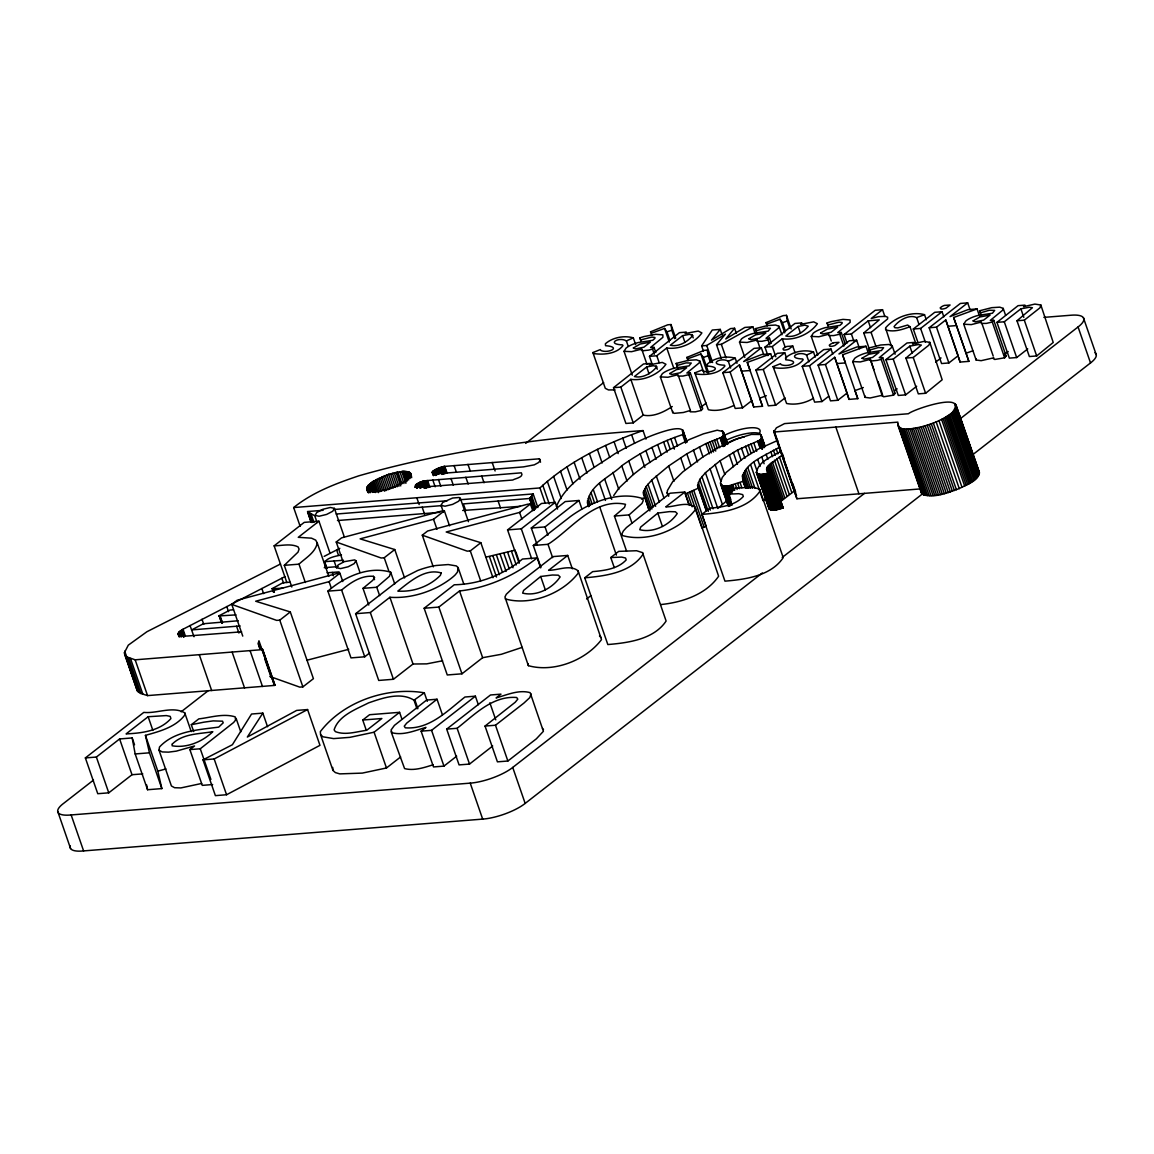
<?xml version="1.0" encoding="UTF-8"?>
<svg xmlns="http://www.w3.org/2000/svg" width="1154" height="1154" viewBox="0 0 1154 1154"><rect width="100%" height="100%" fill="white"/><g stroke="black" fill="none" stroke-linecap="round" stroke-linejoin="round"><path stroke-width="1.5" d="M929.778 342.334L928.927 345.133L913.232 357.495L905.919 358.086L918.31 393.86L925.623 393.283L942.169 379.781L929.778 342.334L923.835 341.411L912.453 344.007L913.896 342.435L907.001 342.983L885.897 359.673L898.288 395.461L905.616 394.87L916.68 386.258M1040.85 305.017L1039.985 307.801L1024.305 320.177L1016.977 320.769L1029.368 356.543L1036.681 355.951L1053.227 342.464L1040.85 305.017L1034.893 304.079L1023.526 306.69L1024.954 305.118L1018.059 305.666L996.955 322.355L1009.346 358.129L1016.674 357.552L1027.738 348.926M706.839 509.938L699.18 487.796L697.636 485.906L699.742 479.444L705.426 472.722L720.082 460.763L737.565 450.046L760.082 440.049L761.654 437.597L760.472 434.467L751.398 434.423L737.117 438.866L718.134 447.709L703.017 456.84L682.764 471.943L672.695 481.708L667.401 490.551L667.228 493.479L668.916 495.917M897.798 423.965L897.87 422.133L773.829 432.029L776.397 427.831L784.561 423.605L908.443 413.738C913.189 409.281 969.36 390.542 952.137 412.642C942.659 420.215 930.903 424.47 919.248 427.413C912.886 427.903 899.904 432.909 897.798 423.965L921.902 493.797C933.745 499.105 947.795 492.556 959.262 488.575C965.451 485.084 983.02 479.458 977.799 470.255M632.291 375.18L624.025 351.321L626.059 348.075A12.377 3.678 -19.1 0 1 638.277 342.536L652.717 340.315L654.881 338.338L654.938 337.473L651.779 337.069L640.643 339.954L639.879 337.848L643.86 336.579L655.76 334.299L662.843 334.862L662.915 337.3L650.553 347.455L654.029 347.383L655.804 352.489M678.61 376.392L690.409 410.463L683.298 412.512L674.398 413.334L672.739 412.67L660.348 376.896L662.382 373.651A12.377 3.678 -19.1 0 1 674.6 368.112L689.039 365.89L691.26 363.048L685.938 362.904L676.965 365.529L676.201 363.423L688.318 360.337L696.381 359.817L699.8 361.043L703.94 372.973M672.739 412.67L672.811 411.372M744.82 357.452L739.512 342.118L741.546 338.872A12.377 3.678 -19.1 0 1 753.764 333.333L768.203 331.111L770.425 328.27L765.102 328.125L756.13 330.751L755.365 328.645L767.482 325.543L775.546 325.039L778.964 326.265L781.922 334.775M817.739 355.143L811.248 336.405L813.281 333.145A12.377 3.678 -19.1 0 1 825.499 327.621L839.939 325.399L842.103 323.408L842.16 322.543L839.001 322.139L827.865 325.039L827.101 322.932L831.082 321.649L842.968 319.384L850.065 319.947L850.137 322.384L837.775 332.54L841.252 332.467L845.377 344.382M892.143 345.71L891.58 347.542L879.233 357.697L882.695 357.625L895.086 393.399L893.585 395.13L883.69 396.788L882.276 395.966L882.752 395.144L870.058 398L865.082 397.351L852.691 361.563L854.725 358.317A12.377 3.678 -19.1 0 1 866.942 352.792L881.382 350.556L883.603 347.715L878.295 347.57L869.308 350.196L868.544 348.09L880.661 345.003L888.724 344.483L892.143 345.71L895.1 354.235M865.082 397.351L865.154 396.053M1003.215 308.392L1002.638 310.224L990.291 320.379L993.753 320.307L1006.144 356.081L1004.644 357.798L994.748 359.471L993.334 358.634L993.81 357.812L981.116 360.683L976.14 360.019L963.749 324.245L965.783 320.985A12.377 3.678 -19.1 0 1 978.015 315.46L992.44 313.239L994.661 310.397L989.353 310.253L980.366 312.878L979.616 310.772L991.719 307.671L999.782 307.166L1003.215 308.392L1005.567 315.201M976.14 360.019L976.212 358.721M891.378 346.099L885.551 327.909C894.465 317.465 911.256 311.046 924.527 314.667L926.301 319.788M780.998 501.211L794.529 490.897L782.138 455.109L768.607 465.437L783.119 507.89L774.348 510.155L769.184 508.986L756.418 472.491C758.221 461.6 771.593 456.869 780.176 451.719M531.1 693.871L529.773 697.622L523.93 703.074L495.484 725.231L485.041 726.068L497.417 761.842L507.875 761.02L536.322 738.849L543.39 731.304L530.133 692.645C518.723 689.457 506.952 694.91 496.09 697.939L500.966 694.145L490.508 694.982L446.685 729.126L459.076 764.9L469.519 764.078L492.7 746.003M588.67 506.736C583.996 487.493 610.726 476.876 621.746 465.769C640.383 452.527 660.867 441.751 682.649 434.64C685.938 425.812 672.493 429.129 667.978 430.226C649.168 435.318 631.627 444.276 614.736 453.839C593.603 468.423 566.917 481.636 556.401 506.418M443.352 512.03L441.044 505.365L442.674 502.495L452.656 498.023L459.104 497.504L460.359 498.326L468.452 521.68M648.793 509.65L643.413 491.993L646.211 486.44L651.736 480.093L668.642 465.985L686.803 453.839L705.815 443.641L722.043 437.092L723.89 434.452L723.096 431.553L717.197 430.211L703.45 433.832L689.472 439.472L667.69 450.651L644.206 466.028L633.2 474.597L618.962 488.055L613.712 495.542M259.708 648.433L258.337 643.687L258.943 640.773L261.309 647.582M920.979 488.863L796.938 498.759L773.93 431.005M334.415 508.366L332.713 511.265L326.64 514.424L319.052 516.256L315.1 515.405L316.73 512.535L322.846 509.303L330.332 507.471L334.415 508.366L344.238 536.725M355.908 560.714L354.206 563.614L348.133 566.773L340.56 568.605L336.593 567.739L338.223 564.883L344.339 561.652L354.653 559.892L355.908 560.714L359.961 572.398M460.359 498.326L458.657 501.225L452.584 504.385L445.011 506.217L441.044 505.365M201.647 783.465L180.875 787.922L174.6 787.72L171.412 785.961L159.021 750.187L159.483 747.042C174.369 730.886 198.373 729.818 218.712 727.121L223.198 722.851L222.534 721.192L213.187 720.889L203.912 722.173L191.304 724.726L193.67 731.535M792.726 346.012L788.701 349.143A5.063 1.5 -19.1 0 1 783.58 349.994L783.003 348.926A5.106 1.515 -19.1 0 1 786.985 346.431L792.726 346.012L795.077 352.821M745.917 488.2C732.79 466.548 765.246 456.061 779.037 447.406L780.811 452.527M366.655 488.387L368.285 485.3L372.901 481.521L388.682 474.265L403.381 471.308L408.603 471.914L410.911 473.688L410.608 476.256L407.319 479.891L395.216 486.772L384.859 490.205L375.007 491.835L368.573 491.229L366.655 488.387L367.837 491.792M274.421 685.433L147.553 695.602L140.918 693.525L137.297 690.871L124.416 652.702L128.296 645.158L146.919 631.728L280.509 564.003M770.872 471.741C766.617 473.154 765.015 467.846 768.607 465.437M329.929 552.896L318.951 521.204L298.266 537.317L311.508 538.168L315.662 540.101L317.263 542.986C315.388 552.593 305.651 557.93 298.987 564.162L284.288 565.33L291.803 587.011M769.098 505.654L768.953 508.64M191.304 724.726L198.805 718.884C210.648 717.528 223.472 713.158 235.171 716.865L235.56 720.096L233.642 722.476L200.262 748.773L189.876 749.595L202.267 785.369L212.653 784.547M284.995 576.596L183.01 629.247L179.259 631.873L177.889 634.469L180.226 636.142L187.424 636.013L241.604 631.815M272.171 588.627L282.918 582.741L289.885 582.193M432.202 472.26L432.808 473.789L439.111 473.602L523.498 466.88L534.288 464.846L538.658 462.48L540.26 460.1L539.351 458.802L443.915 466.476L433.356 470.947L432.202 472.26L433.385 475.664M647.005 364.448L641.696 349.114L641.22 349.936L642.634 350.773L648.649 350.109L652.529 349.099L654.029 347.383M690.409 410.463L690.265 411.848L695.299 411.848L701.243 410.449L702.743 408.732L690.352 372.958L686.875 373.031L699.237 362.875L699.8 361.043M760.125 348.436L757.183 339.911L757.038 341.295L762.073 341.281L768.016 339.896L769.516 338.18L771.29 343.286M882.276 395.966L870.361 359.356L873.895 369.583M262.838 713.129L247.331 737.06L296.679 710.417L307.584 709.551L319.975 745.34L226.559 794.745L215.394 795.64L203.003 759.851L232.401 744.719L251.543 714.023L262.838 713.129L267.555 726.746M703.406 351.004L701.632 345.897L712.263 330.03L720.255 329.395L722.029 334.516M529.974 498.312L533.162 493.926L537.894 507.558M770.944 471.928L783.003 507.962M720.255 329.395L711.484 340.142L730.612 328.573L734.579 328.255L736.353 333.362M734.579 328.255L725.765 338.987L744.835 327.433L752.826 326.798L755.192 333.621M721.25 358.346L716.519 344.714L725.433 334.097L706.724 345.493L701.632 345.897M530.075 498.225L534.201 510.155M660.348 376.896L667.935 377.257L678.018 374.689L677.874 376.074L682.908 376.074L688.851 374.675L690.352 372.958M811.248 336.405L818.835 336.766L828.918 334.198L828.774 335.569L833.808 335.569L839.751 334.184L841.252 332.467M869.885 360.192L871.299 361.014L877.314 360.351L881.194 359.341L882.695 357.625M963.749 324.245L971.336 324.606L981.419 322.038L981.275 323.423L986.324 323.408L992.267 322.024L993.753 320.307M300.155 526.311L293.664 507.558L539.942 487.94C569.239 461.037 605.735 443.439 643.038 430.586L645.995 439.111M744.619 480.829L727.51 486.238L722.822 485.848L720.399 483.064L722.245 477.482L726.255 472.361L743.464 458.268L758.25 449.122L777.695 440.424M727.438 500.187L717.817 508.496L705.426 472.722M415.584 484.954L414.675 487.32L420.979 487.219L512.722 480.021C514.929 478.578 524.392 477.165 521.348 472.823L426.172 480.67L420.792 481.925L416.031 484.593L416.767 488.358M284.288 565.33L298.035 552.131L299.074 549.102L298.078 546.866C290.664 543.332 282.038 545.698 274.133 545.842L286.841 582.539M765.318 498.99L763.111 500.778L750.72 465.004M770.785 472.073L770.122 472.419L782.354 508.265M293.664 507.558C312.676 492.224 335.973 483.512 358.865 475.809C451.228 449.295 547.371 437.496 643.038 430.586M274.133 545.842L304.238 522.373L318.951 521.204M242.758 636.114L231.781 604.407L237.104 600.268L337.184 573.437L339.911 573.221L342.796 581.558M343.156 562.041L336.232 542.019L341.555 537.879L441.636 511.049L444.362 510.833L449.555 525.849M142.764 773.872L132.003 774.723L108.764 792.827L97.758 793.707L85.367 757.918L143.803 712.393C156.829 713.807 172.826 705.729 184.755 712.869L191.247 731.622M85.367 757.918L96.373 757.053L119.612 738.949L132.176 737.94L134.528 744.763M148.145 716.721L126.089 733.901C141.87 733.151 159.714 731.045 170.922 718.567L170.201 716.36L166.306 715.581L148.145 716.721L152.862 730.352M231.781 604.407L276.671 620.39L279.773 620.145L290.303 611.937L313.412 678.682L302.882 686.875L299.78 687.135L269.848 676.475M290.303 611.937L255.669 601.234L329.078 581.659L339.911 573.221M369.583 653.005L364.736 656.799L350.989 657.895L327.88 591.151C344.411 576.769 369.02 565.619 390.687 572.211L394.726 583.895M93.503 780.09L63.816 803.213A30.74 9.145 -19.1 0 0 71.144 814.94L83.607 850.916L482.675 819.109A31.634 9.405 -19.1 0 0 525.171 803.415L922.911 493.537M181.164 711.787L208.023 690.857M525.661 443.381L603.643 382.623M327.88 591.151L341.613 590.055C350.513 582.655 361.188 575.197 373.362 576.322L374.617 577.606L372.742 580.347L363.005 588.352L368.775 605.042M336.232 542.019L381.123 558.002L384.224 557.757L394.755 549.549L404.578 577.923M394.755 549.549L360.12 538.86L433.529 519.271L444.362 510.833M649.471 356.355L679.432 332.655L686.327 332.107L685.072 333.535L698.228 331.068L701.892 332.915C694.549 343.228 679.417 349.864 666.767 347.989L656.785 355.764L649.471 356.355L652.414 364.866M433.269 566.859L422.292 535.167L427.615 531.013L527.695 504.197L530.422 503.981L532.744 510.645M613.524 387.686L643.485 363.986L650.38 363.438L649.125 364.866L662.281 362.414L665.945 364.26C658.602 374.56 643.47 381.195 630.82 379.334L620.838 387.109L613.524 387.686L625.915 423.46L633.229 422.883L643.211 415.108C653.366 417.272 663.925 412.007 672.277 406.525M682.62 335.641L670.344 345.205C678.624 347.296 687.77 341.714 692.761 335.425L689.443 334.343L682.62 335.641L684.986 342.45M646.673 366.972L634.397 376.536C642.677 378.642 651.822 373.045 656.814 366.756L653.496 365.674L646.673 366.972L649.038 373.781M363.005 588.352L376.738 587.256L389.432 576.322L390.687 572.211M442.559 660.78L426.735 663.867L413.017 664.012L393.427 679.273L378.728 680.442L355.62 613.712L399.89 579.539L417.647 570.509A31.115 9.246 -19.1 0 1 436.039 565.503L448.214 564.551L456.335 565.922L458.095 567.552L463.865 584.241M189.876 749.595L194.55 745.96L176.288 751.139L168.484 752.148L162.224 751.932L159.021 750.187M355.62 613.712L370.319 612.529L389.908 597.267C407.319 598.479 424.73 593.978 439.991 585.713A56.618 16.834 -19.1 0 0 455.21 574.88L457.474 572.096L458.095 567.552M492.96 577.736L480.829 542.697L446.194 531.994L519.588 512.419L530.422 503.981M422.292 535.167L467.197 551.15L470.298 550.905L480.829 542.697M519.127 563.267L507.572 529.902L541.5 503.461L555.233 502.365L557.555 509.044M507.572 529.902L521.305 528.806L555.233 502.365M722.808 372.684L730.121 372.093L739.411 364.866L751.802 400.64L742.512 407.867L735.199 408.458L722.808 372.684L754.009 348.364L761.337 347.787L763.688 354.595M522.185 647.365L501.312 654.304L482.646 657.693L461.961 673.806L447.262 674.975L424.153 608.245L454.272 584.775C479.213 584.285 503.303 574.923 522.473 559.041L537.173 557.872L540.649 567.883M761.337 347.787L743.666 361.548L761.539 354.581L770.684 353.845L772.459 358.966M537.086 544.688L531.302 528.013L565.229 501.572L578.976 500.475L581.861 508.813M764.958 347.152L794.918 323.452L801.814 322.904L800.559 324.332L813.714 321.865L817.378 323.711C810.036 334.025 794.904 340.661 782.253 338.786L772.271 346.561L764.958 347.152L767.9 355.663M798.106 326.438L785.831 336.002C794.111 338.093 803.256 332.496 808.247 326.221L804.929 325.139L798.106 326.438L800.472 333.246M424.153 608.245L438.852 607.076L459.537 590.963C487.969 587.848 514.843 575.5 537.173 557.872M531.302 528.013L545.049 526.916L578.976 500.475M700.68 407.376L706.147 403.107M785.052 397.914L775.661 405.227L768.333 405.819L755.942 370.045L777.407 353.312L784.734 352.735L786.494 357.841M540.822 567.177L533.307 545.481L570.826 516.256C590.718 501.947 618.645 490.897 642.677 498.542L643.196 500.648L641.97 503.418L629.118 514.886L614.418 516.054L626.55 551.093M755.942 370.045L763.27 369.453L784.734 352.735M533.307 545.481L548.006 544.313C571.23 529.513 594.007 497.446 625.511 504.312L624.516 507.414L614.418 516.054M828.644 396.312L821.936 401.549L814.623 402.126L802.232 366.352L823.696 349.619L831.01 349.042L832.784 354.148M847.007 343.07L844.064 334.545L875.208 310.282L882.521 309.69L884.887 316.513M802.232 366.352L809.545 365.76L831.01 349.042M844.064 334.545L851.378 333.968L868.197 320.855L879.261 319.86L863.769 332.972L870.26 351.71M882.521 309.69L871.212 318.504L878.295 316.686L885.406 316.355L887.657 317.235L887.585 318.966L871.082 332.395L863.769 332.972M540.678 576.495L523.599 590.444L522.647 593.113C536.379 596.632 552.506 588.425 560.123 576.928L558.276 575.168L552.377 575.009L540.678 576.495L545.308 589.838M567.71 555.435L548.612 570.321C557.887 570.379 569.773 564.292 578.067 570.768L601.494 639.619C585.669 660.521 553.588 672.768 528.373 665.67L504.933 596.95L506.289 594.281L514.049 586.953L552.997 556.603L567.71 555.435L572.326 568.778M818.114 365.082L825.427 364.505L834.703 357.264L847.094 393.038L837.818 400.279L830.491 400.856L818.114 365.082L849.315 340.776L856.629 340.185L859.586 348.71M366.28 730.251L362.745 720.038L369.568 714.715L399.587 712.321L401.938 719.144M856.629 340.185L838.958 353.961L856.831 346.979L865.976 346.258L868.342 353.066M362.745 720.038L381.859 718.509L366.756 730.28C356.557 731.636 345.378 735.545 335.367 731.622L334.112 729.862C338.598 715.538 356.11 709.248 368.559 702.887C382.537 698.083 400.452 691.65 413.997 700.189L424.326 692.818L427.283 701.329M424.326 692.818C387.138 686.471 343.315 701.56 320.322 731.636L320.581 734.651L322.961 736.8L333.607 738.603L349.922 737.334L374.084 732.199L399.587 712.321M657.809 513.097L640.715 527.046L639.763 529.715C653.496 533.235 669.623 525.041 677.239 513.53L675.393 511.77L669.508 511.611L657.809 513.097L662.425 526.44M689.443 505.38L684.827 492.037L665.728 506.923C675.018 506.981 686.89 500.894 695.198 507.371L718.625 576.221C705.988 594.613 682.202 602.402 660.795 604.552M610.783 557.541L618.703 551.367L636.59 550.732L642.533 552.622L666.118 621.04C653.828 639.403 628.31 642.821 607.826 644.552L584.717 577.808L592.651 571.634C604.335 570.552 617.823 569.023 626.189 559.906L625.583 558.031L621.703 557.093L610.783 557.541L614.245 567.552M442.343 714.571L437.034 699.237L406.655 723.169L404.275 726.169L405.27 727.813C429.447 729.746 447.435 710.792 464.947 697.016L475.39 696.179L478.347 704.705M918.007 342.651L913.29 329.02L934.754 312.301L942.068 311.724L943.842 316.831M913.29 329.02L920.604 328.443L942.068 311.724M929.172 327.765L936.485 327.173L945.775 319.947L958.152 355.72L948.876 362.962L941.563 363.539L929.172 327.765L960.373 303.444L967.687 302.867L970.052 309.676M885.897 359.673L893.225 359.096L909.814 346.171L918.223 344.584L921.339 345.06L905.919 358.086M586.578 598.998L590.79 595.724M967.687 302.867L950.03 316.629L967.889 309.661L977.049 308.926L979.4 315.749M456.681 756.187L443.944 766.112L433.5 766.948L421.109 731.16L425.97 727.381C415.18 730.482 403.611 735.661 392.216 732.804L391.018 730.064L394.408 725.404L426.591 700.074L437.034 699.237M727.9 494.157L735.819 487.969L753.706 487.334L759.649 489.224L783.234 557.642C770.959 576.005 745.426 579.423 724.957 581.154L701.848 514.41L709.768 508.236C721.452 507.154 734.939 505.625 743.306 496.508L742.714 494.633L738.82 493.696L727.9 494.157L731.362 504.154M421.109 731.16L431.567 730.338L475.39 696.179M320.581 734.651L332.972 770.425L335.352 772.589L339.752 773.887L362.313 773.108L386.475 767.973L400.64 756.937M446.685 729.126L457.128 728.289C474.626 714.586 492.556 695.545 516.689 697.506L517.8 699.136L515.203 702.267L485.041 726.068M894.393 390.975L897.134 388.84M935.678 362.125L941.044 357.942M996.955 322.355L1004.283 321.778L1020.872 308.839L1029.281 307.252L1032.397 307.743L1016.977 320.769M1004.081 354.711L1008.192 351.523M71.144 814.94L470.226 783.133A31.634 9.405 -19.1 0 0 512.722 767.439L762.347 572.947M782.21 557.469L864.476 493.378M960.359 418.657L1078.067 326.957A31.533 9.376 -19.1 0 0 1070.739 315.244L1043.894 317.379M972.62 454.791L1090.516 362.933A31.533 9.376 -19.1 0 0 1094.944 352.763M324.462 561.508L326.669 568.518C318.893 558.824 335.439 556.228 341.483 554.973M219.217 615.702L229.949 610.077L233.469 609.774M813.426 398.289C805.622 403.063 795.625 405.27 786.61 403.496L773.079 366.669L780.479 363.698L781.171 364.65C788.802 367.823 802.203 360.986 785.759 359.803L785.542 357.884C792.755 351.494 804.453 349.359 813.498 351.956L815.272 357.062M716.519 344.714L721.337 344.325L752.826 326.798M203.003 759.851L214.168 758.971L307.584 709.551M324.159 556.387L339.824 548.323M733.497 405.645C725.823 409.252 716.778 411.589 708.34 409.728L694.809 372.915L702.209 369.944L702.901 370.881C710.547 374.055 723.933 367.232 707.489 366.049L707.272 364.13C714.485 357.74 726.183 355.591 735.242 358.187L737.002 363.308M641.494 499.148L645.173 497.302L643.485 494.316M688.794 504.211L685.26 493.984L699.18 487.796M689.602 492.268L701.993 528.056L706.133 526.181L693.742 490.407M633.315 337.848C624.256 335.237 612.572 337.386 605.36 343.777L605.562 345.695C622.02 346.878 608.62 353.715 600.989 350.542L600.296 349.59L592.896 352.561L594.036 353.6C603.643 354.999 616.712 353.831 622.958 345.652L622.54 344.873C605.605 344.195 618.991 336.333 626.377 340.92L633.315 337.848L635.681 344.657M694.809 372.915L695.949 373.954C705.57 375.353 718.639 374.17 724.885 366.006L724.467 365.212C707.532 364.534 720.918 356.687 728.304 361.274L735.242 358.187M773.079 366.669L774.219 367.708C783.84 369.107 796.909 367.938 803.155 359.76L802.737 358.981C785.787 358.303 799.174 350.441 806.559 355.028L813.498 351.956M651.721 335.237L650.539 331.833L667.733 324.808L670.993 324.548L675.725 338.18M767.208 326.034L766.025 322.63L783.22 315.605L786.48 315.345L791.197 328.977M688.044 360.813L686.861 357.408L704.055 350.383L707.315 350.124L711.455 362.053M915.887 343.748L909.987 326.712C902.587 329.481 893.989 332.424 886.185 329.972L885.479 329.063M909.987 326.712L907.664 325.039L897.754 327.909L894.855 327.722L894.076 326.625C898.62 320.48 909.222 313.874 916.651 317.624L924.527 314.667M669.926 340.401L666.983 331.876L664.56 328.428L651.779 333.088L650.539 331.833M785.412 331.198L782.47 322.673L780.046 319.225L767.266 323.885L766.025 322.63M708.614 372.785L703.305 357.452L700.882 354.004L688.101 358.663L686.861 357.408M739.411 364.866L753.721 406.973L762.505 406.28L747.273 362.414L770.684 353.845M834.703 357.264L849.027 399.385L857.811 398.678L842.579 354.826L865.976 346.258M945.775 319.947L960.085 362.067L968.87 361.361L953.637 317.494L977.049 308.926M766.357 395.75L759.664 398.188L762.505 406.28M863.322 387.542L854.97 390.6L857.811 398.678M966.028 353.268L972.721 350.83M770.035 472.462C765.967 473.443 759.592 476.573 756.418 472.491M666.983 331.876L671.83 330.188L670.993 324.548M782.47 322.673L787.316 320.985L786.48 315.345M703.305 357.452L708.152 355.764L707.315 350.124M641.696 349.114L631.613 351.681L624.025 351.321M757.183 339.911L747.1 342.478L739.512 342.118M870.361 359.356L860.278 361.938L852.691 361.563M486.022 557.108L515.29 550.126M433.226 764.756C424.109 767.569 414.156 771.06 404.592 768.593L391.076 731.665M833.275 342.738L839.001 342.32L834.977 345.464A5.063 1.5 -19.1 0 1 829.87 346.301L829.293 345.234A5.063 1.5 -19.1 0 1 833.26 342.882M132.176 737.94L135.177 753.951L147.568 789.725L161.849 788.6L149.457 752.812L145.433 735.358C159.497 731.405 175.884 727.164 184.914 714.831L184.755 712.869M145.433 735.358L157.824 771.132L165.945 768.939M307.18 660.175L348.724 649.298M769.516 338.18L766.04 338.252L778.402 328.097L778.964 326.265M1004.831 356.283L1006.144 356.081M893.759 393.601L895.086 393.399M124.473 653.957L126.897 656.943L135.162 659.814L262.03 649.659L274.537 685.418L262.174 649.63M465.74 510.703L463.374 503.894L529.585 498.485L533.869 510.371M240.162 625.93L191.665 629.911L203.364 623.751L238.258 620.751M947.694 326.279L956.478 325.587L968.87 361.361M741.33 371.199L750.114 370.506L747.273 362.414M836.636 363.611L845.42 362.904L842.579 354.826M459.667 499.783L533.162 493.926M336.232 514.035L441.867 505.611M684.827 492.037L670.128 493.205L626.449 527.566L623.42 530.898L622.064 533.552L622.395 535.543C647.596 542.64 679.677 530.378 695.516 509.491L695.198 507.371M337.473 520.541L439.862 512.318M462.682 510.501L520.252 506.317M701.848 514.41C722.317 512.693 747.85 509.275 760.125 490.897L759.649 489.224M324.245 567.696L338.05 566.6M584.717 577.808C605.201 576.077 630.719 572.673 643.009 554.295L642.533 552.622M135.177 753.951L149.457 752.812M447.161 500.764L334.891 509.419M323.178 510.299L307.858 511.496L311.291 521.738M327.087 572.802L339.117 571.894M324.317 561.695L343.503 560.267M219.159 615.919L236.022 614.88M272.257 588.771L282.759 588.151M781.763 507.529L783.249 507.515M615.039 389.893L608.475 389.937L605.287 388.335L592.896 352.561M219.736 616.092L222.347 622.915M219.419 616.048L222.087 622.915M744.676 480.655L742.44 478.059M311.061 521.954L307.498 511.684L314.739 515.751L317.105 522.56M273.498 684.207L274.984 685.101L262.593 649.327L258.539 645.028M505.264 598.94C530.479 606.038 562.561 593.776 578.385 572.889L578.067 570.768M599.474 635.998L601.176 637.498M542.524 728.419L543.491 729.645M920.906 490.695L921.902 493.797M587.501 503.332L588.67 506.289M953.637 317.494L956.478 325.587M1083.418 317.768L1096.3 354.927M1078.067 326.957L1090.516 362.933M1020.872 308.839L1023.829 317.364M1024.305 320.177L1036.681 355.951M1004.283 321.778L1016.674 357.552M992.267 322.024L1004.644 357.798M979.616 310.772L981.549 316.283M982.011 323.74L993.219 356.11M936.485 327.173L948.876 362.962M955.844 404.52L979.457 472.505M956.363 406.496L979.472 473.227M955.353 403.987L978.462 470.717M956.204 407.261L979.313 474.005M954.69 403.511L977.222 468.582M955.901 408.083L979.01 474.813M955.454 408.934L978.563 475.679M954.834 409.829L977.943 476.559M954.084 410.737L977.193 477.482M953.175 411.689L976.284 478.42M952.137 412.642L975.245 479.386M950.954 413.622L974.063 480.352M920.604 328.443L925.335 342.074M916.651 317.624L919.017 324.433M949.655 414.618L972.764 481.348M948.501 415.411L971.61 482.141M947.275 416.205L970.384 482.949M945.963 417.012L969.071 483.742M944.563 417.791L967.672 484.536M943.106 418.57L966.215 485.315M941.592 419.349L964.701 486.079M938.923 420.604L962.032 487.349M936.154 421.83L959.262 488.575M909.814 346.171L912.179 352.98M913.232 357.495L925.623 393.283M933.312 423.013L956.421 489.743M931.307 423.792L954.416 490.522M929.287 424.528L952.396 491.258M927.239 425.22L950.348 491.95M925.176 425.855L948.285 492.585M923.186 426.432L946.294 493.162M921.209 426.951L944.318 493.681M919.248 427.413L942.356 494.143M917.343 427.817L940.452 494.547M893.225 359.096L905.616 394.87M915.396 428.163L938.505 494.893M913.506 428.466L936.615 495.196M911.689 428.697L934.798 495.427M909.929 428.855L933.038 495.6M907.953 428.985L931.062 495.715M906.092 429.014L929.201 495.744M868.197 320.855L870.549 327.678M881.194 359.341L893.585 395.13M871.082 332.395L875.814 346.012M904.375 428.956L927.484 495.686M903.265 428.855L926.374 495.585M902.269 428.697L925.378 495.441M901.361 428.48L924.469 495.225M900.582 428.221L923.69 494.951M899.86 427.889L922.969 494.619M899.269 427.499L922.378 494.229M897.927 425.336L921.541 493.306M868.544 348.09L870.318 353.211M878.035 381.512L882.161 393.442M851.378 333.968L853.744 340.776M839.751 334.184L843.877 346.099M827.101 322.932L828.284 326.337M829.51 335.901L831.269 341.007M825.427 364.505L837.818 400.279M835.842 427.081L858.951 493.811M806.559 355.028L808.925 361.851M809.545 365.76L821.936 401.549M787.316 320.985L789.682 327.794M780.046 319.225L784.763 332.857M782.253 338.786L785.196 347.311M772.271 346.561L775.82 356.788M768.016 339.896L769.79 345.003M755.365 328.645L757.139 333.751M763.27 369.453L775.661 405.227M782.297 453.493L784.028 458.499M792.697 483.526L795.582 491.878M774.017 430.586L796.548 495.657M773.829 432.029L796.938 498.759M779.383 456.796L791.774 492.57M776.18 448.762L777.94 453.883M776.815 458.484L789.206 494.258M773.411 450.161L775.185 455.267M774.464 460.157L786.855 495.931M770.757 451.56L772.531 456.681M772.329 461.831L784.72 497.605M761.092 435.029L765.189 446.439M770.901 463.057L783.292 498.831M760.818 434.741L764.958 446.656M760.472 434.467L764.597 446.122M761.452 438.275L764.395 446.8M761.063 438.996L764.02 447.507M769.66 464.254L782.051 500.028M760.875 439.256L763.833 447.781M766.097 454.229L767.872 459.335M760.645 439.53L763.01 446.353M760.371 439.818L762.65 446.713M760.183 439.977L762.433 446.872M759.952 440.136L762.188 447.031M759.693 440.294L762.058 447.117M759.548 440.381L762.347 448.978M770.338 471.712L782.816 508.063M770.353 472.318L782.585 508.164M758.986 440.655L761.943 449.18M767.742 466.562L770.093 473.385M758.567 440.857L760.919 447.665M758.12 441.044L760.486 447.853M767.064 467.658L781.258 508.64M757.673 441.232L760.039 448.041M766.689 468.524L767.872 471.928M766.516 469.317L767.698 472.722M767.756 473.212L780.147 508.986M761.755 456.912L764.107 463.72M728.304 361.274L730.655 368.083M766.992 473.428L779.383 509.202M721.337 344.325L726.054 357.956M766.227 473.63L778.618 509.404M730.121 372.093L742.512 407.867M765.463 473.818L777.854 509.592M764.727 473.977L777.118 509.751M753.735 442.732L756.678 451.243M764.006 474.121L776.397 509.895M763.299 474.222L775.69 510.01M757.745 459.595L760.097 466.418M762.621 474.323L775.012 510.097M761.972 474.381L774.348 510.155M750.937 443.814L753.879 452.325M761.337 474.424L773.728 510.198M760.731 474.438L773.122 510.227M760.183 474.438L772.56 510.212M759.649 474.409L772.04 510.183M759.173 474.352L771.564 510.126M758.741 474.265L771.132 510.054M758.351 474.164L770.728 509.938M748.181 444.939L751.139 453.464M754.038 462.321L756.981 470.832M758.164 474.236L763.472 489.57M758.005 474.049L770.396 509.823M757.514 473.804L769.906 509.578M757.01 472.722L769.502 509.303M756.346 472.087L769.184 508.986M745.513 446.122L748.456 454.647M706.724 345.493L712.624 362.529M741.431 448.055L744.979 458.268M747.821 467.644L754.904 488.099M708.152 355.764L710.518 362.572M746.104 469.447L752.596 488.185M737.565 450.046L741.113 460.258M744.676 471.178L750.576 488.214M743.551 472.866L748.859 488.2M742.729 474.467L747.46 488.099M700.882 354.004L707.373 372.742M744.575 480.54L746.984 487.637M744.243 480.367L746.768 487.781M742.426 475.39L746.624 487.868M742.282 476.256L746.407 488.185M743.926 481.218L746.277 488.041M733.309 452.397L737.435 464.326M743.378 481.463L745.729 488.272M692.054 334.487L693.222 337.891M723.587 432.288L727.727 444.218M723.096 431.553L727.496 444.276M723.89 434.452L726.847 442.977M722.375 430.889L727.107 444.521M722.115 430.716L726.832 444.348M740.103 482.718L741.863 487.825M723.226 435.808L726.183 444.319M729.314 454.791L733.439 466.721M722.404 436.789L725.275 445.386M722.245 436.948L725.101 445.531M722.043 437.092L724.871 445.689M721.798 437.251L724.034 444.146M737.723 483.569L739.498 488.676M721.524 437.395L723.89 444.218M721.308 437.51L724.25 446.035M721.077 437.626L724.02 446.136M720.832 437.727L723.789 446.252M720.601 437.828L723.544 446.353M720.341 437.929L723.298 446.454M720.096 438.03L723.039 446.54M735.343 484.377L737.103 489.484M732.949 485.098L734.709 490.219M716.692 439.212L719.649 447.738M732.126 485.329L733.901 490.45M731.319 485.546L733.078 490.652M714.441 440.02L717.399 448.531M730.511 485.733L732.285 490.839M729.732 485.892L732.083 492.7M728.967 486.036L731.319 492.845M720.082 460.763L724.799 474.395M728.217 486.137L730.583 492.96M712.22 440.871L715.754 451.084M688.851 374.675L701.243 410.449M727.51 486.238L729.862 493.046M726.832 486.296L729.775 494.806M726.183 486.324L730.915 499.956M671.83 330.188L674.773 338.699M710.027 441.751L713.561 451.979M725.592 486.339L732.083 505.077M725.029 486.324L731.521 505.063M724.51 486.267L731.001 505.019M724.034 486.209L730.525 504.947M723.616 486.108L730.107 504.846M707.892 442.674L711.427 452.902M722.606 485.632L729.891 506.289M715.047 464.413L720.947 481.449M722.13 485.531L729.198 505.971M721.553 485.17L728.621 505.611M721.077 484.767L728.16 505.207M720.485 483.685L728.376 506.404M705.815 443.641L709.364 453.854M664.56 328.428L669.277 342.06M676.965 365.529L678.148 368.934M676.201 363.423L677.975 368.53M709.984 468.553L722.375 504.327M666.767 347.989L673.849 368.443M699.439 446.786L702.988 457.013M693.41 450.017L697.535 461.946M701.877 476.501L713.085 508.871M683.053 430.384L686.976 442.242M656.785 355.764L659.15 362.587M682.577 429.807L686.702 441.737M699.742 479.444L710.359 510.111M682.793 431.25L686.241 441.318M682.331 431.033L685.274 439.544M682.649 434.64L685.591 443.165M652.529 349.099L654.304 354.206M698.242 482.487L708.282 511.453M686.803 453.839L690.929 465.754M697.579 485.098L706.421 510.645M656.107 365.818L657.275 369.237M697.564 485.517L706.407 511.078M639.879 337.848L641.061 341.252M674.585 437.51L677.542 446.035M680.644 457.676L684.769 469.606M691.708 491.359L704.099 527.133M670.849 438.895L674.383 449.122M687.452 493.147L692.169 506.779M667.171 440.352L670.128 448.877M663.579 441.895L667.127 452.108M626.377 340.92L628.151 346.041M668.642 465.985L673.95 481.319M657.65 444.607L661.184 454.835M630.82 379.334L643.211 415.108M651.952 447.42L656.078 459.335M667.142 492.498L668.31 495.903M656.265 475.881L663.939 498.038M645.908 450.608L650.048 462.523M620.838 387.109L633.229 422.883M651.736 480.093L659.396 502.235M640.181 453.839L644.898 467.471M631.613 434.755L634.57 443.266M647.957 484.175L655.631 506.317M646.211 486.44L653.294 506.88M644.826 488.618L651.895 509.058M643.802 490.71L650.293 509.448M643.413 491.993L649.313 509.029M645.173 497.302L649.89 510.933M643.297 493.205L649.197 510.241M622.742 438.116L626.276 448.343M628.757 460.908L633.474 474.539M614.058 441.693L618.183 453.609M621.746 465.769L627.055 481.103M605.576 445.458L609.701 457.388M629.118 514.886L632.003 523.224M612.918 472.404L618.818 489.44M597.411 449.353L602.128 462.985M604.638 478.924L611.721 499.379M589.348 453.508L594.065 467.139M599.546 483.396L605.446 500.432M599.647 506.736L616.395 555.117M593.401 489.916L597.541 501.846M581.717 457.734L587.025 473.068M591.122 492.917L594.656 503.144M589.319 495.816L592.262 504.327M588.136 498.355L590.487 505.163M574.129 462.264L580.029 479.299M587.444 500.764L589.204 505.87M587.328 502.091L588.511 505.495M567.032 466.807L572.932 483.843M560.541 471.294L567.032 490.032M553.631 476.414L561.291 498.557M539.351 458.802L540.534 462.206M547.328 481.362L554.987 503.519M542.784 485.286L549.275 504.038M539.942 487.94L545.251 503.259M545.049 526.916L547.934 535.254M531.72 496.018L535.845 507.933M548.006 544.313L552.636 557.656M531.128 496.826L535.268 508.755M530.595 497.562L534.72 509.491M530.032 498.268L533.97 510.328M529.585 498.485L533.739 510.414M519.588 512.419L521.911 519.084M521.305 528.806L531.706 558.839M492.167 462.451L495.109 470.976M515.881 551.828L518.824 560.354M498.124 501.067L500.49 507.875M511.496 551.323L516.213 564.955M481.68 475.967L484.045 482.79M507.702 552.434L513.011 567.768M503.937 553.458L509.246 568.792M500.201 554.396L506.101 571.432M467.961 464.355L470.313 471.164M496.523 555.233L502.423 572.269M465.827 477.237L468.178 484.045M492.931 555.954L499.422 574.692M489.426 556.589L496.508 577.029M454.07 465.509L456.436 472.332M450.969 478.448L453.32 485.257M444.766 466.375L447.117 473.183M444.348 466.418L446.713 473.227M443.915 466.476L446.281 473.299M443.482 466.562L445.833 473.371M443.021 466.649L445.372 473.457M442.545 466.75L444.91 473.573M442.069 466.88L444.434 473.688M441.477 467.038L443.843 473.861M470.298 550.905L480.699 580.924M440.886 467.226L443.237 474.034M440.28 467.413L442.646 474.222M439.688 467.615L442.04 474.438M439.097 467.832L440.857 472.952M438.506 468.062L440.28 473.169M437.929 468.308L439.703 473.414M437.38 468.538L439.155 473.659M436.832 468.798L438.607 473.905M436.313 469.058L438.087 474.164M435.808 469.317L437.582 474.424M435.332 469.591L436.515 472.996M438.433 479.487L440.799 486.296M434.885 469.851L436.659 474.972M434.452 470.125L436.226 475.232M434.063 470.399L435.823 475.506M433.688 470.673L434.87 474.078M433.356 470.947L434.539 474.352M433.053 471.207L434.236 474.611M432.793 471.467L433.976 474.871M432.562 471.726L433.745 475.131M432.375 471.972L433.558 475.376M432.793 479.977L435.145 486.8M427.586 480.511L429.952 487.32M426.172 480.67L428.523 487.493M424.701 480.901L427.067 487.709M424.21 480.987L426.576 487.796M423.706 481.088L426.057 487.897M423.186 481.204L425.552 488.012M422.667 481.333L425.018 488.142M422.292 481.434L424.643 488.243M421.917 481.535L424.268 488.358M421.527 481.665L423.302 486.772M459.537 590.963L482.646 657.693M421.167 481.795L422.927 486.901M420.792 481.925L422.566 487.046M433.529 519.271L436.991 529.282M420.33 482.112L422.104 487.219M419.883 482.3L421.657 487.406M419.465 482.502L421.224 487.608M419.046 482.704L420.806 487.81M418.642 482.906L420.417 488.012M418.253 483.108L420.027 488.229M417.633 483.483L418.815 486.887M417.056 483.858L418.238 487.262M416.522 484.218L417.705 487.623M416.031 484.593L417.214 487.998M512.722 767.439L525.171 803.415M410.348 472.895L411.531 476.299M422.162 507.183L424.513 514.006M489.859 702.8L495.758 719.836M409.93 472.549L411.689 477.655M409.324 472.202L411.098 477.309M408.603 471.914L410.377 477.02M407.766 471.669L410.132 478.492M416.81 497.749L419.162 504.558M495.484 725.231L507.875 761.02M406.814 471.496L409.18 478.304M405.775 471.38L408.718 479.891M404.621 471.308L407.564 479.833M403.381 471.308L406.915 481.521M402.602 471.337L406.15 481.55M401.794 471.395L405.919 483.31M399.847 471.611L403.987 483.526M397.841 471.914L401.967 483.829M396.947 472.073L401.073 484.002M396.024 472.26L400.755 485.892M394.221 472.693L398.938 486.324M392.389 473.169L397.106 486.8M438.852 607.076L461.961 673.806M390.542 473.703L395.259 487.334M388.682 474.265L393.399 487.897M386.907 474.857L391.624 488.488M385.133 475.491L389.864 489.123M383.402 476.169L388.119 489.801M381.7 476.876L386.417 490.493M380.07 477.597L384.787 491.229M378.498 478.347L382.623 490.262M376.983 479.112L381.123 491.041M375.555 479.891L379.695 491.82M374.184 480.713L378.31 492.628M372.901 481.521L376.449 491.748M457.128 728.289L469.519 764.078M371.718 482.329L375.266 492.556M370.65 483.151L373.593 491.662M369.756 483.872L372.713 492.397M368.977 484.593L371.328 491.416M368.285 485.3L370.65 492.109M367.722 485.964L370.088 492.772M470.226 783.133L482.675 819.109M367.289 486.599L369.064 491.719M366.958 487.219L368.732 492.325M366.756 487.825L368.515 492.931M366.683 488.921L367.866 492.325M384.224 557.757L388.855 571.1M389.908 597.267L413.017 664.012M431.567 730.338L443.944 766.112M373.362 576.322L374.516 579.654M376.738 587.256L379.637 595.608M414.95 700.117L417.892 708.643M413.997 700.189L416.955 708.715M370.319 612.529L393.427 679.273M336.636 549.953L338.41 555.06M334.112 560.974L336.478 567.782M341.613 590.055L364.736 656.799M332.251 572.413L333.419 575.817M311.003 513.79L313.96 522.315M309.589 513.025L312.546 521.536M308.45 512.333L311.998 522.56M307.7 511.525L311.032 521.896M324.519 561.479L326.885 568.287M317.263 542.986L328.818 576.351M329.078 581.659L331.386 588.338M374.084 732.199L386.475 767.973M298.987 564.162L305.348 582.51M281.836 578.226L283.61 583.333M273.238 588.828L274.421 592.247M273.036 588.843L274.219 592.247M272.676 588.843L274.032 592.262M272.517 588.828L273.686 592.233M272.185 588.598L273.541 592.218M279.773 620.145L302.882 686.875M261.843 588.511L263.602 593.618M262.593 649.428L274.782 685.332M264.655 658.645L271.147 677.398M258.482 642.244L260.847 649.053M258.337 643.687L260.112 648.793M250.101 650.712L262.492 686.486M236.57 626.233L238.921 633.041M226.761 606.542L228.521 611.649M220.125 616.092L222.491 622.9M232.17 652.198L244.561 687.972M219.303 615.645L221.784 622.857M219.13 615.789L221.51 622.727M201.993 619.251L203.753 624.357M236.065 718.235L240.782 731.867M190.006 625.497L194.031 636.734M199.31 654.794L211.687 690.568M183.01 629.247L185.376 636.07M182.375 629.622L184.727 636.431M181.755 629.983L184.121 636.792M181.192 630.358L183.544 637.167M180.659 630.719L182.419 635.825M180.168 631.094L181.943 636.2M179.692 631.483L181.452 636.59M179.259 631.873L181.034 636.979M178.899 632.248L180.082 635.652M178.596 632.608L179.779 636.013M178.264 633.113L179.447 636.518M178.048 633.589L179.216 636.994M214.168 758.971L226.559 794.745M200.262 748.773L210.893 779.426M135.162 659.814L147.553 695.602M130.46 658.429L142.851 694.203M128.541 657.751L140.918 693.525M126.897 656.943L139.273 692.717M124.704 651.173L133.561 676.734M124.416 652.702L138.105 691.866M124.906 655.097L137.297 690.871M119.612 738.949L132.003 774.723M96.373 757.053L108.764 792.827M57.7 811.334L70.567 848.522M958.642 357.307L960.085 362.067M847.094 393.038L849.027 399.385M751.802 400.64L753.721 406.973M157.824 771.132L161.849 788.6M146.659 784.936L147.568 789.725M528.042 663.68L528.373 665.67M332.698 767.41L332.972 770.425M136.807 688.476L136.864 689.731M83.607 850.916A30.74 9.145 -19.1 0 1 70.307 845.94M725.751 434.64A25.503 7.588 -19.1 0 1 752.336 427.716A25.503 7.588 -19.1 0 1 758.64 434.38M724.712 441.059A25.503 7.588 -19.1 0 1 759.649 433.558M728.52 442.516A16.719 4.977 -19.1 0 1 744.272 436.919M172.263 744.085L172.134 745.772C186.631 748.412 202.412 741.777 212.826 731.708C199.137 734.016 182.75 733.511 172.263 744.085M940.351 307.916L940.928 308.983A5.063 1.5 -19.1 0 0 946.049 308.132L950.074 305.002L944.333 305.421A5.106 1.515 -19.1 0 0 940.351 307.916M633.387 347.974L635.45 348.926L643.889 347.195L650.366 342.147L640.138 344.036L633.387 347.974M669.709 373.55L671.772 374.487L680.211 372.771L686.688 367.722L676.46 369.612L669.709 373.55M748.874 338.771L750.937 339.709L759.375 337.992L765.852 332.943L755.625 334.833L748.874 338.771M820.609 333.044L822.672 333.996L831.111 332.265L837.588 327.217L827.36 329.106L820.609 333.044M862.052 358.216L864.115 359.168L872.554 357.437L879.031 352.388L868.818 354.278L862.052 358.216M973.111 320.899L975.188 321.836L983.612 320.12L990.103 315.071L979.876 316.961L973.111 320.899M441.16 572.932L440.424 575.298C429.375 586.506 413.478 592.146 397.827 591.093C409.757 581.775 424.845 568.071 441.16 572.932"/></g></svg>
